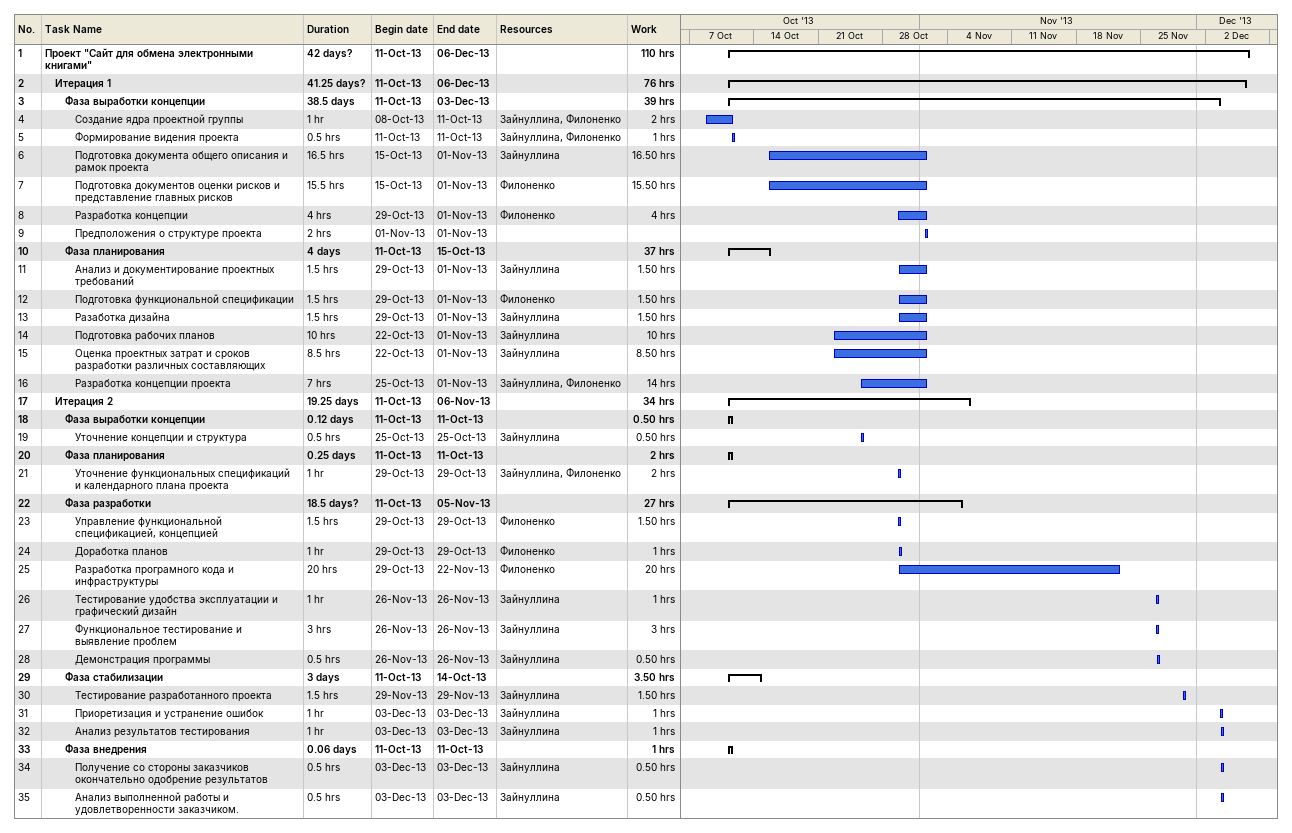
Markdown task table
| ID | Level | Task | Duration | Start | Finish | Resources | Work (h) |
|---|---|---|---|---|---|---|---|
| 1 | 1 | **Проект "Сайт для обмена электронными книгами"** | 42d? | 2013-10-11 | 2013-12-06 |  | 110 |
| 2 | 2 | **Итерация 1** | 41.25d? | 2013-10-11 | 2013-12-06 |  | 76 |
| 3 | 3 | **Фаза выработки концепции** | 38.5d | 2013-10-11 | 2013-12-03 |  | 39 |
| 4 | 4 | Создание ядра проектной группы | 1h | 2013-10-08 | 2013-10-11 | Зайнуллина, Филоненко | 2 |
| 5 | 4 | Формирование видения проекта | 0.5h | 2013-10-11 | 2013-10-11 | Зайнуллина, Филоненко | 1 |
| 6 | 4 | Подготовка документа общего описания и рамок проекта | 16.5h | 2013-10-15 | 2013-11-01 | Зайнуллина | 16.50 |
| 7 | 4 | Подготовка документов оценки рисков и представление главных рисков | 15.5h | 2013-10-15 | 2013-11-01 | Филоненко | 15.50 |
| 8 | 4 | Разработка концепции | 4h | 2013-10-29 | 2013-11-01 | Филоненко | 4 |
| 9 | 4 | Предположения о структуре проекта | 2h | 2013-11-01 | 2013-11-01 |  |  |
| 10 | 3 | **Фаза планирования** | 4d | 2013-10-11 | 2013-10-15 |  | 37 |
| 11 | 4 | Анализ и документирование проектных требований | 1.5h | 2013-10-29 | 2013-11-01 | Зайнуллина | 1.50 |
| 12 | 4 | Подготовка функциональной спецификации | 1.5h | 2013-10-29 | 2013-11-01 | Филоненко | 1.50 |
| 13 | 4 | Разаботка дизайна | 1.5h | 2013-10-29 | 2013-11-01 | Зайнуллина | 1.50 |
| 14 | 4 | Подготовка рабочих планов | 10h | 2013-10-22 | 2013-11-01 | Зайнуллина | 10 |
| 15 | 4 | Оценка проектных затрат и сроков разработки различных составляющих | 8.5h | 2013-10-22 | 2013-11-01 | Зайнуллина | 8.50 |
| 16 | 4 | Разработка концепции проекта | 7h | 2013-10-25 | 2013-11-01 | Зайнуллина, Филоненко | 14 |
| 17 | 2 | **Итерация 2** | 19.25d | 2013-10-11 | 2013-11-06 |  | 34 |
| 18 | 3 | **Фаза выработки концепции** | 0.12d | 2013-10-11 | 2013-10-11 |  | 0.50 |
| 19 | 4 | Уточнение концепции и структура | 0.5h | 2013-10-25 | 2013-10-25 | Зайнуллина | 0.50 |
| 20 | 3 | **Фаза планирования** | 0.25d | 2013-10-11 | 2013-10-11 |  | 2 |
| 21 | 4 | Уточнение функциональных спецификаций и календарного плана проекта | 1h | 2013-10-29 | 2013-10-29 | Зайнуллина, Филоненко | 2 |
| 22 | 3 | **Фаза разработки** | 18.5d? | 2013-10-11 | 2013-11-05 |  | 27 |
| 23 | 4 | Управление функциональной спецификацией, концепцией | 1.5h | 2013-10-29 | 2013-10-29 | Филоненко | 1.50 |
| 24 | 4 | Доработка планов | 1h | 2013-10-29 | 2013-10-29 | Филоненко | 1 |
| 25 | 4 | Разработка програмного кода и инфраструктуры | 20h | 2013-10-29 | 2013-11-22 | Филоненко | 20 |
| 26 | 4 | Тестирование удобства эксплуатации и графический дизайн | 1h | 2013-11-26 | 2013-11-26 | Зайнуллина | 1 |
| 27 | 4 | Функциональное тестирование и выявление проблем | 3h | 2013-11-26 | 2013-11-26 | Зайнуллина | 3 |
| 28 | 4 | Демонстрация программы | 0.5h | 2013-11-26 | 2013-11-26 | Зайнуллина | 0.50 |
| 29 | 3 | **Фаза стабилизации** | 3d | 2013-10-11 | 2013-10-14 |  | 3.50 |
| 30 | 4 | Тестирование разработанного проекта | 1.5h | 2013-11-29 | 2013-11-29 | Зайнуллина | 1.50 |
| 31 | 4 | Приоретизация и устранение ошибок | 1h | 2013-12-03 | 2013-12-03 | Зайнуллина | 1 |
| 32 | 4 | Анализ результатов тестирования | 1h | 2013-12-03 | 2013-12-03 | Зайнуллина | 1 |
| 33 | 3 | **Фаза внедрения** | 0.06d | 2013-10-11 | 2013-10-11 |  | 1 |
| 34 | 4 | Получение со стороны заказчиков окончательно одобрение результатов | 0.5h | 2013-12-03 | 2013-12-03 | Зайнуллина | 0.50 |
| 35 | 4 | Анализ выполненной работы и удовлетворенности заказчиком. | 0.5h | 2013-12-03 | 2013-12-03 | Зайнуллина | 0.50 |
